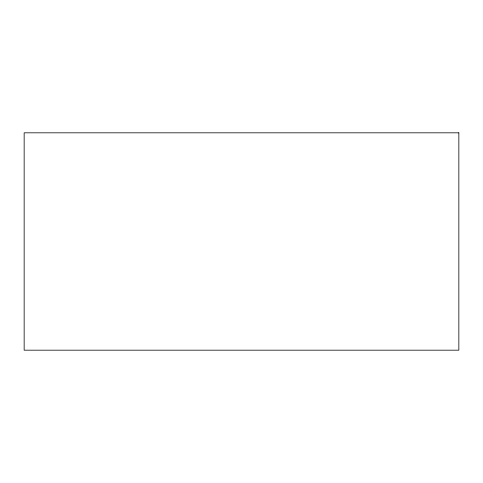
<?xml version="1.0" encoding="UTF-8"?>
<svg xmlns="http://www.w3.org/2000/svg" width="483" height="483" viewBox="0 0 483 483"><rect width="100%" height="100%" fill="white"/><g stroke="black" fill="none" stroke-linecap="round" stroke-linejoin="round"><path stroke-width="0.72" d="M458.85 132.825L24.15 132.825L24.15 350.175L458.85 350.175L458.85 132.825"/></g></svg>
